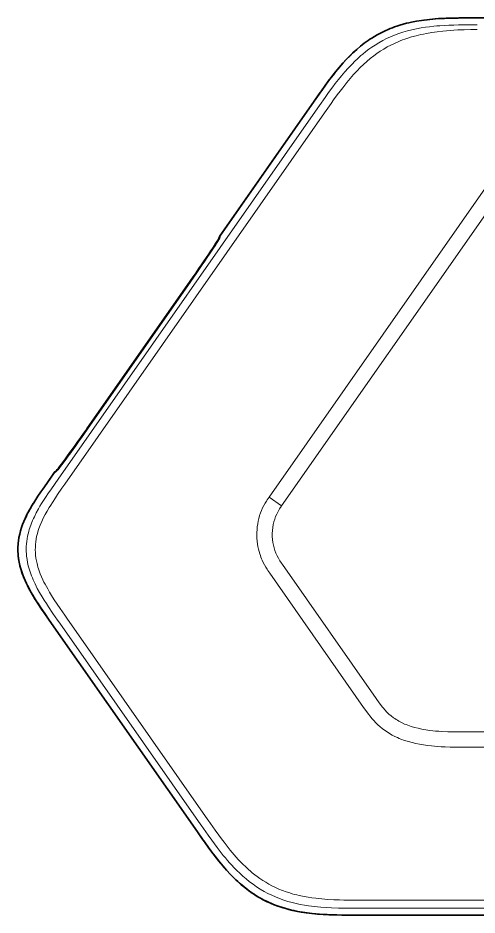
# Model space of a CAD drawing. Extents: x 0 to 297, y 0 to 210.
# Drawn here: x 95.52 to 115.91, y 72.86 to 112.66 of the extents above; entities that cross this region are included whole.
import ezdxf

# ---------------------------------------------------------------- set-up
doc = ezdxf.new("R2010")
doc.units = 0

msp = doc.modelspace()

# ---------------------------------------------------------------- linework, layer by layer
at = {"color": 7, "lineweight": 35}
for p, q in [((115.763, 112.658), (178.611, 112.658)), ((115.763, 112.658), (178.611, 112.658)), ((189.231, 72.863), (110.581, 72.863))]:
    msp.add_line(p, q, dxfattribs=at)
at = {"color": 7, "lineweight": 13}
for p, q in [((108.839, 108.668), (97.306, 92.197)), ((109.145, 108.453), (97.612, 91.983)), ((115.287, 80.987), (188.575, 80.987)), ((115.287, 80.311), (188.575, 80.311)), ((188.9, 73.525), (110.966, 73.525)), ((188.9, 73.167), (110.966, 73.167))]:
    msp.add_line(p, q, dxfattribs=at)
at = {"color": 7, "lineweight": 35, "ltscale": 0.183577}
msp.add_line((108.681, 108.971), (104.469, 102.956), dxfattribs=at)
at = {"color": 7, "lineweight": 35, "ltscale": 0.182879}
msp.add_line((108.681, 108.971), (104.485, 102.979), dxfattribs=at)
at = {"color": 7, "lineweight": 13, "ltscale": 0.003231}
msp.add_line((108.913, 108.774), (108.839, 108.668), dxfattribs=at)
at = {"color": 7, "lineweight": 13, "ltscale": 0.003226}
msp.add_line((109.219, 108.559), (109.145, 108.453), dxfattribs=at)
at = {"color": 7, "lineweight": 13, "ltscale": 0.459686}
msp.add_line((117.221, 106.466), (106.675, 91.404), dxfattribs=at)
at = {"color": 7, "lineweight": 13, "ltscale": 0.459685}
msp.add_line((117.779, 106.076), (107.232, 91.014), dxfattribs=at)
at = {"color": 7, "lineweight": 35, "ltscale": 0.00052613}
msp.add_line((104.47, 102.935), (104.469, 102.956), dxfattribs=at)
at = {"color": 7, "lineweight": 35, "ltscale": 0.00051037}
msp.add_line((104.469, 102.956), (104.486, 102.945), dxfattribs=at)
at = {"color": 7, "lineweight": 13, "ltscale": 0.000523849}
for p, q in [((104.47, 102.935), (104.487, 102.923)), ((97.187, 92.534), (97.204, 92.522))]:
    msp.add_line(p, q, dxfattribs=at)
at = {"color": 7, "lineweight": 35, "ltscale": 0.001399}
for p, q in [((104.487, 102.923), (104.485, 102.979)), ((97.204, 92.522), (97.151, 92.505))]:
    msp.add_line(p, q, dxfattribs=at)
at = {"color": 7, "lineweight": 35, "ltscale": 0.2}
for p, q in [((103.171, 100.977), (98.583, 94.424)), ((98.6, 94.412), (103.188, 100.965))]:
    msp.add_line(p, q, dxfattribs=at)
at = {"color": 7, "lineweight": 13, "ltscale": 0.000634493}
msp.add_line((103.171, 100.977), (103.192, 100.963), dxfattribs=at)
at = {"color": 7, "lineweight": 13, "ltscale": 0.000634228}
msp.add_line((98.583, 94.424), (98.603, 94.409), dxfattribs=at)
at = {"color": 7, "lineweight": 35, "ltscale": 0.015804}
msp.add_line((97.167, 92.528), (96.804, 92.01), dxfattribs=at)
at = {"color": 7, "lineweight": 35, "ltscale": 0.015106}
msp.add_line((97.151, 92.505), (96.804, 92.01), dxfattribs=at)
at = {"color": 7, "lineweight": 35, "ltscale": 0.000526021}
msp.add_line((97.187, 92.534), (97.167, 92.528), dxfattribs=at)
at = {"color": 7, "lineweight": 35, "ltscale": 0.000510409}
msp.add_line((97.167, 92.528), (97.183, 92.515), dxfattribs=at)
at = {"color": 7, "lineweight": 13, "ltscale": 0.005713}
msp.add_line((97.175, 92.01), (97.306, 92.197), dxfattribs=at)
at = {"color": 7, "lineweight": 13, "ltscale": 0.005735}
msp.add_line((97.481, 91.795), (97.612, 91.983), dxfattribs=at)
at = {"color": 7, "lineweight": 13, "ltscale": 0.017016}
msp.add_line((106.675, 91.404), (107.232, 91.014), dxfattribs=at)
at = {"color": 7, "lineweight": 13, "ltscale": 0.181737}
for p, q in [((107.266, 88.42), (111.436, 82.465)), ((106.706, 88.028), (110.876, 82.073))]:
    msp.add_line(p, q, dxfattribs=at)
at = {"color": 7, "lineweight": 13, "ltscale": 0.004064}
msp.add_line((97.697, 86.034), (97.604, 86.167), dxfattribs=at)
at = {"color": 7, "lineweight": 13, "ltscale": 0.273214}
for p, q in [((97.697, 86.034), (103.965, 77.082)), ((97.382, 85.814), (103.651, 76.862))]:
    msp.add_line(p, q, dxfattribs=at)
at = {"color": 7, "lineweight": 35, "ltscale": 0.286807}
for p, q in [((96.919, 85.947), (103.499, 76.549)), ((103.499, 76.549), (96.919, 85.947))]:
    msp.add_line(p, q, dxfattribs=at)
at = {"color": 7, "lineweight": 13, "ltscale": 0.004056}
msp.add_line((97.382, 85.814), (97.289, 85.947), dxfattribs=at)
at = {"color": 7, "lineweight": 13, "ltscale": 0.000276636}
msp.add_line((103.657, 76.853), (103.651, 76.862), dxfattribs=at)
at = {"color": 7, "lineweight": 13, "ltscale": 0.00027648}
msp.add_line((103.972, 77.073), (103.965, 77.082), dxfattribs=at)
at = {"color": 7, "lineweight": 13, "ltscale": 0.00568}
msp.add_line((110.739, 73.525), (110.966, 73.525), dxfattribs=at)
at = {"color": 7, "lineweight": 13, "ltscale": 0.005666}
msp.add_line((110.739, 73.167), (110.966, 73.167), dxfattribs=at)
at = {"color": 7, "lineweight": 35}
for points in [[(115.763, 112.658), (115.298, 112.657), (115.067, 112.655), (114.721, 112.648), (114.463, 112.639), (114.205, 112.626), (113.949, 112.606), (113.695, 112.581), (113.569, 112.566), (113.443, 112.548), (113.218, 112.512), (112.996, 112.469), (112.886, 112.445), (112.777, 112.419), (112.632, 112.381), (112.489, 112.339), (112.347, 112.294), (112.249, 112.26), (112.152, 112.224), (112.057, 112.187), (111.963, 112.148), (111.838, 112.093), (111.715, 112.034), (111.593, 111.972), (111.473, 111.907), (111.355, 111.839), (111.239, 111.767), (111.154, 111.712), (111.07, 111.655), (110.985, 111.595), (110.901, 111.533), (110.817, 111.468), (110.734, 111.402), (110.57, 111.264), (110.411, 111.119), (110.257, 110.969), (110.106, 110.814), (109.943, 110.636), (109.784, 110.453), (109.629, 110.264), (109.532, 110.141), (109.435, 110.017), (109.308, 109.849), (109.183, 109.678), (109.014, 109.445), (108.903, 109.288), (108.681, 108.971)], [(113.556, 112.564), (113.801, 112.593), (114.046, 112.615), (114.292, 112.631), (114.537, 112.642), (114.783, 112.65), (115.11, 112.656), (115.328, 112.657), (115.763, 112.658)], [(108.681, 108.971), (108.895, 109.277), (109.003, 109.429), (109.167, 109.657), (109.292, 109.827), (109.419, 109.995), (109.524, 110.132), (109.632, 110.268), (109.723, 110.379), (109.815, 110.489), (109.971, 110.668), (110.132, 110.842), (110.218, 110.931), (110.306, 111.018), (110.387, 111.097), (110.47, 111.174)], [(96.919, 85.947), (96.714, 86.24), (96.515, 86.532), (96.418, 86.679), (96.297, 86.868), (96.18, 87.059), (96.116, 87.17), (96.053, 87.282), (96, 87.382), (95.948, 87.482), (95.866, 87.654), (95.827, 87.741), (95.791, 87.828), (95.739, 87.96), (95.693, 88.092), (95.651, 88.226), (95.615, 88.36), (95.597, 88.44), (95.58, 88.521), (95.566, 88.599), (95.554, 88.678), (95.541, 88.784), (95.531, 88.891), (95.526, 88.998), (95.525, 89.1), (95.527, 89.201), (95.533, 89.303), (95.54, 89.379), (95.548, 89.455), (95.572, 89.606), (95.603, 89.756), (95.641, 89.905), (95.687, 90.052), (95.735, 90.189), (95.789, 90.325), (95.848, 90.459), (95.894, 90.557), (95.942, 90.654), (95.995, 90.755), (96.049, 90.854), (96.135, 91.002), (96.224, 91.149), (96.316, 91.294), (96.411, 91.439), (96.54, 91.63), (96.628, 91.757), (96.804, 92.01)], [(96.919, 85.947), (96.692, 86.273), (96.579, 86.438), (96.412, 86.688), (96.29, 86.879), (96.172, 87.073), (96.06, 87.27), (96.005, 87.373), (95.951, 87.476), (95.903, 87.576), (95.856, 87.677), (95.817, 87.766), (95.78, 87.855), (95.734, 87.976), (95.691, 88.097), (95.653, 88.22), (95.613, 88.369), (95.581, 88.519), (95.555, 88.67), (95.537, 88.822), (95.531, 88.898), (95.527, 88.974)], [(110.581, 72.863), (110.183, 72.864), (109.983, 72.865), (109.687, 72.869), (109.469, 72.875), (109.251, 72.883), (109.083, 72.892), (108.915, 72.903), (108.752, 72.916), (108.589, 72.931), (108.371, 72.957), (108.155, 72.989), (107.94, 73.026), (107.728, 73.07), (107.518, 73.122), (107.414, 73.15), (107.31, 73.181), (107.126, 73.24), (106.945, 73.306), (106.767, 73.379), (106.591, 73.458), (106.419, 73.544), (106.299, 73.609), (106.181, 73.678), (106.065, 73.749), (105.98, 73.804), (105.896, 73.861), (105.811, 73.921), (105.727, 73.982), (105.565, 74.109), (105.407, 74.241), (105.253, 74.38), (105.103, 74.524), (104.956, 74.674), (104.812, 74.829), (104.672, 74.987), (104.574, 75.102), (104.478, 75.219), (104.372, 75.351), (104.268, 75.485), (104.137, 75.657), (104.008, 75.833), (103.837, 76.07), (103.724, 76.23), (103.499, 76.549)], [(103.499, 76.549), (103.713, 76.245), (103.82, 76.093), (103.984, 75.866), (104.108, 75.696), (104.235, 75.527), (104.341, 75.39), (104.449, 75.255), (104.54, 75.143), (104.633, 75.032), (104.79, 74.853), (104.952, 74.678), (105.038, 74.589), (105.125, 74.502), (105.207, 74.423), (105.291, 74.345), (105.444, 74.21), (105.6, 74.081), (105.761, 73.957), (105.926, 73.84), (106.01, 73.784), (106.096, 73.73), (106.211, 73.66), (106.328, 73.594), (106.446, 73.53), (106.598, 73.455), (106.753, 73.385), (106.91, 73.32), (107.069, 73.26), (107.23, 73.206), (107.373, 73.162), (107.517, 73.122), (107.663, 73.085), (107.772, 73.06), (107.883, 73.037), (108.104, 72.997), (108.328, 72.963), (108.577, 72.933), (108.828, 72.909), (109.079, 72.892), (109.33, 72.879), (109.581, 72.871), (109.915, 72.865), (110.137, 72.864), (110.581, 72.863)]]:
    msp.add_lwpolyline(points, dxfattribs=at)
at = {"color": 7, "lineweight": 13}
for points in [[(115.921, 112.353), (115.507, 112.352), (115.094, 112.348), (114.876, 112.343), (114.658, 112.336), (114.461, 112.326), (114.264, 112.314), (114.125, 112.303), (113.986, 112.29), (113.801, 112.27), (113.616, 112.246), (113.432, 112.217), (113.226, 112.179), (113.021, 112.135), (112.818, 112.084), (112.618, 112.026), (112.432, 111.964), (112.25, 111.896), (112.07, 111.822), (111.894, 111.741), (111.722, 111.653), (111.553, 111.558), (111.388, 111.457), (111.247, 111.364), (111.109, 111.266), (110.974, 111.164), (110.842, 111.057), (110.757, 110.985), (110.674, 110.912), (110.589, 110.834), (110.504, 110.754), (110.347, 110.597), (110.193, 110.434), (110.044, 110.267), (109.898, 110.096), (109.756, 109.921), (109.616, 109.743), (109.513, 109.608), (109.411, 109.471), (109.285, 109.299), (109.161, 109.125), (108.913, 108.774)], [(115.913, 112.148), (115.629, 112.144), (115.344, 112.136), (115.062, 112.124), (114.887, 112.114), (114.712, 112.102), (114.554, 112.088), (114.396, 112.073), (114.148, 112.045), (113.903, 112.01), (113.661, 111.968), (113.541, 111.945), (113.422, 111.92), (113.211, 111.87), (113.004, 111.813), (112.8, 111.75), (112.699, 111.716), (112.599, 111.68), (112.502, 111.642), (112.405, 111.603), (112.241, 111.53), (112.08, 111.452), (111.922, 111.369), (111.768, 111.28), (111.617, 111.186), (111.469, 111.086), (111.325, 110.981), (111.17, 110.859), (111.018, 110.731), (110.87, 110.597), (110.725, 110.458), (110.584, 110.314), (110.431, 110.147), (110.281, 109.976), (110.134, 109.799), (110.04, 109.682), (109.947, 109.563), (109.827, 109.405), (109.707, 109.244), (109.543, 109.018), (109.436, 108.867), (109.219, 108.559)], [(97.175, 92.01), (96.981, 91.731), (96.886, 91.594), (96.746, 91.386), (96.659, 91.251), (96.574, 91.116), (96.503, 90.998), (96.434, 90.879), (96.34, 90.708), (96.254, 90.535), (96.213, 90.448), (96.174, 90.36), (96.11, 90.202), (96.054, 90.042), (96.028, 89.961), (96.005, 89.88), (95.977, 89.772), (95.953, 89.664), (95.933, 89.554), (95.917, 89.439), (95.905, 89.324), (95.898, 89.209), (95.895, 89.093), (95.897, 88.991), (95.902, 88.888), (95.911, 88.786), (95.92, 88.709), (95.931, 88.632), (95.955, 88.495), (95.986, 88.358), (96.023, 88.222), (96.065, 88.086), (96.096, 87.997), (96.129, 87.909), (96.165, 87.819), (96.203, 87.73), (96.243, 87.64), (96.285, 87.55), (96.335, 87.45), (96.386, 87.351), (96.49, 87.164), (96.599, 86.978), (96.693, 86.828), (96.789, 86.678), (96.885, 86.533), (97.082, 86.244), (97.289, 85.947)], [(97.481, 91.795), (97.287, 91.515), (97.191, 91.374), (97.055, 91.167), (96.981, 91.051), (96.91, 90.935), (96.819, 90.78), (96.733, 90.625), (96.653, 90.469), (96.58, 90.314), (96.514, 90.158), (96.457, 90.003), (96.431, 89.927), (96.408, 89.851), (96.38, 89.75), (96.357, 89.648), (96.337, 89.547), (96.318, 89.426), (96.305, 89.305), (96.298, 89.184), (96.296, 89.062), (96.3, 88.941), (96.31, 88.821), (96.326, 88.7), (96.347, 88.579), (96.373, 88.458), (96.394, 88.378), (96.416, 88.297), (96.441, 88.216), (96.469, 88.135), (96.519, 88), (96.574, 87.865), (96.635, 87.731), (96.682, 87.633), (96.732, 87.535), (96.788, 87.431), (96.846, 87.327), (96.93, 87.183), (97.018, 87.039), (97.14, 86.846), (97.268, 86.654), (97.399, 86.461), (97.604, 86.167)], [(106.706, 88.028), (106.627, 88.143), (106.588, 88.203), (106.531, 88.295), (106.475, 88.394), (106.421, 88.497), (106.371, 88.603), (106.342, 88.671), (106.315, 88.739), (106.29, 88.809), (106.266, 88.88), (106.234, 88.987), (106.206, 89.097), (106.183, 89.207), (106.164, 89.319), (106.148, 89.446), (106.137, 89.574), (106.133, 89.703), (106.134, 89.831), (106.141, 89.959), (106.153, 90.087), (106.171, 90.213), (106.195, 90.338), (106.224, 90.461), (106.259, 90.582), (106.299, 90.7), (106.343, 90.815), (106.392, 90.925), (106.444, 91.031), (106.501, 91.134), (106.556, 91.226), (106.596, 91.288), (106.675, 91.404)], [(107.266, 88.42), (107.232, 88.468), (107.159, 88.58), (107.093, 88.689), (107.035, 88.798), (106.984, 88.912), (106.939, 89.028), (106.901, 89.148), (106.87, 89.271), (106.846, 89.396), (106.83, 89.525), (106.821, 89.658), (106.82, 89.791), (106.826, 89.924), (106.841, 90.054), (106.862, 90.182), (106.891, 90.307), (106.926, 90.425), (106.968, 90.54), (107.016, 90.652), (107.044, 90.708), (107.074, 90.764), (107.14, 90.876), (107.216, 90.991), (107.232, 91.014)], [(115.287, 80.987), (114.951, 80.989), (114.784, 80.991), (114.617, 80.996), (114.35, 81.007), (114.211, 81.016), (114.072, 81.027), (113.944, 81.039), (113.815, 81.054), (113.639, 81.079), (113.465, 81.11), (113.292, 81.146), (113.137, 81.185), (112.984, 81.23), (112.836, 81.281), (112.763, 81.309), (112.693, 81.338), (112.561, 81.399), (112.435, 81.465), (112.375, 81.501), (112.316, 81.537), (112.258, 81.576), (112.202, 81.615), (112.099, 81.695), (112, 81.78), (111.906, 81.87), (111.816, 81.967), (111.757, 82.035), (111.699, 82.106), (111.622, 82.205), (111.571, 82.274), (111.436, 82.465)], [(115.287, 80.311), (114.925, 80.313), (114.712, 80.316), (114.497, 80.323), (114.325, 80.33), (114.151, 80.341), (114.02, 80.351), (113.888, 80.364), (113.712, 80.384), (113.536, 80.409), (113.359, 80.439), (113.193, 80.472), (113.027, 80.511), (112.862, 80.556), (112.697, 80.608), (112.535, 80.667), (112.454, 80.699), (112.374, 80.734), (112.256, 80.789), (112.14, 80.849), (112.026, 80.914), (111.915, 80.984), (111.807, 81.058), (111.702, 81.137), (111.602, 81.22), (111.505, 81.307), (111.413, 81.397), (111.326, 81.489), (111.243, 81.584), (111.164, 81.68), (111.087, 81.779), (111.014, 81.879), (110.876, 82.073)], [(103.657, 76.853), (103.867, 76.554), (103.972, 76.406), (104.129, 76.186), (104.248, 76.024), (104.369, 75.864), (104.552, 75.627), (104.645, 75.511), (104.74, 75.397), (104.832, 75.288), (104.925, 75.182), (105.018, 75.079), (105.112, 74.978), (105.242, 74.846), (105.374, 74.718), (105.509, 74.594), (105.657, 74.466), (105.809, 74.344), (105.964, 74.227), (106.123, 74.117), (106.286, 74.013), (106.453, 73.915), (106.623, 73.824), (106.794, 73.741), (106.969, 73.664), (107.147, 73.593), (107.328, 73.529), (107.511, 73.471), (107.697, 73.42), (107.886, 73.374), (108.064, 73.336), (108.243, 73.304), (108.424, 73.275), (108.556, 73.257), (108.689, 73.241), (108.833, 73.226), (108.977, 73.214), (109.21, 73.197), (109.445, 73.185), (109.761, 73.175), (109.973, 73.17), (110.4, 73.167), (110.739, 73.167)], [(103.972, 77.073), (104.179, 76.777), (104.283, 76.63), (104.44, 76.412), (104.558, 76.251), (104.677, 76.093), (104.857, 75.861), (104.949, 75.748), (105.04, 75.637), (105.131, 75.532), (105.222, 75.428), (105.308, 75.333), (105.396, 75.24), (105.518, 75.116), (105.643, 74.995), (105.77, 74.879), (105.851, 74.809), (105.932, 74.74), (106.043, 74.652), (106.155, 74.567), (106.269, 74.486), (106.399, 74.398), (106.532, 74.315), (106.668, 74.237), (106.806, 74.163), (106.959, 74.088), (107.114, 74.018), (107.273, 73.954), (107.434, 73.895), (107.598, 73.842), (107.702, 73.811), (107.807, 73.782), (107.913, 73.755), (108.02, 73.73), (108.237, 73.685), (108.408, 73.654), (108.581, 73.628), (108.756, 73.606), (108.888, 73.591), (109.021, 73.578), (109.291, 73.558), (109.546, 73.544), (109.804, 73.535), (110.002, 73.53), (110.401, 73.526), (110.739, 73.525)]]:
    msp.add_lwpolyline(points, dxfattribs=at)
at = {"color": 7, "lineweight": 35}
msp.add_arc((101.3, 87.93), 6.01, 147.9045, 155.2316, dxfattribs=at)
for centre, start_param, end_param in [((103.121, 101.012), 1.570801, 3.106686), ((103.138, 101), 1.570802, 3.106686), ((98.532, 94.459), 0.034907, 1.570791), ((98.549, 94.447), 0.034907, 1.570791)]:
    msp.add_ellipse(centre, major_axis=(-1.348, -1.925), ratio=0.026186, start_param=start_param, end_param=end_param, dxfattribs=at)

doc.saveas('drawing.dxf')
